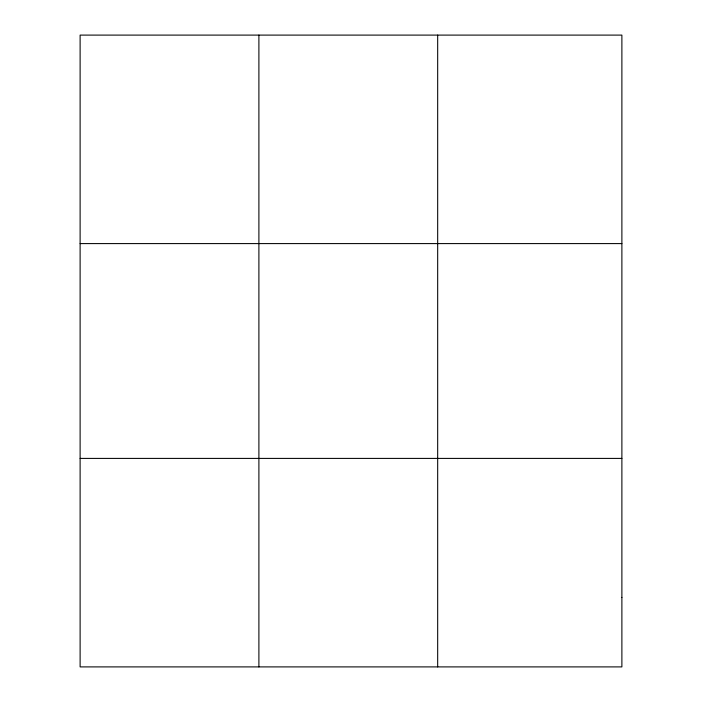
<?xml version="1.0" encoding="UTF-8"?>
<svg xmlns="http://www.w3.org/2000/svg" width="702" height="702" viewBox="0 0 702 702"><rect width="100%" height="100%" fill="white"/><g stroke="black" fill="none" stroke-linecap="round" stroke-linejoin="round"><path stroke-width="1.05" d="M258.898 666.9L258.898 35.1M437.679 666.9L437.679 35.1M80.116 243.594L621.884 243.594M80.116 458.406L621.884 458.406M621.884 597.402L621.884 666.9L80.116 666.9L80.116 35.1L621.884 35.1L621.884 597.402"/></g></svg>
